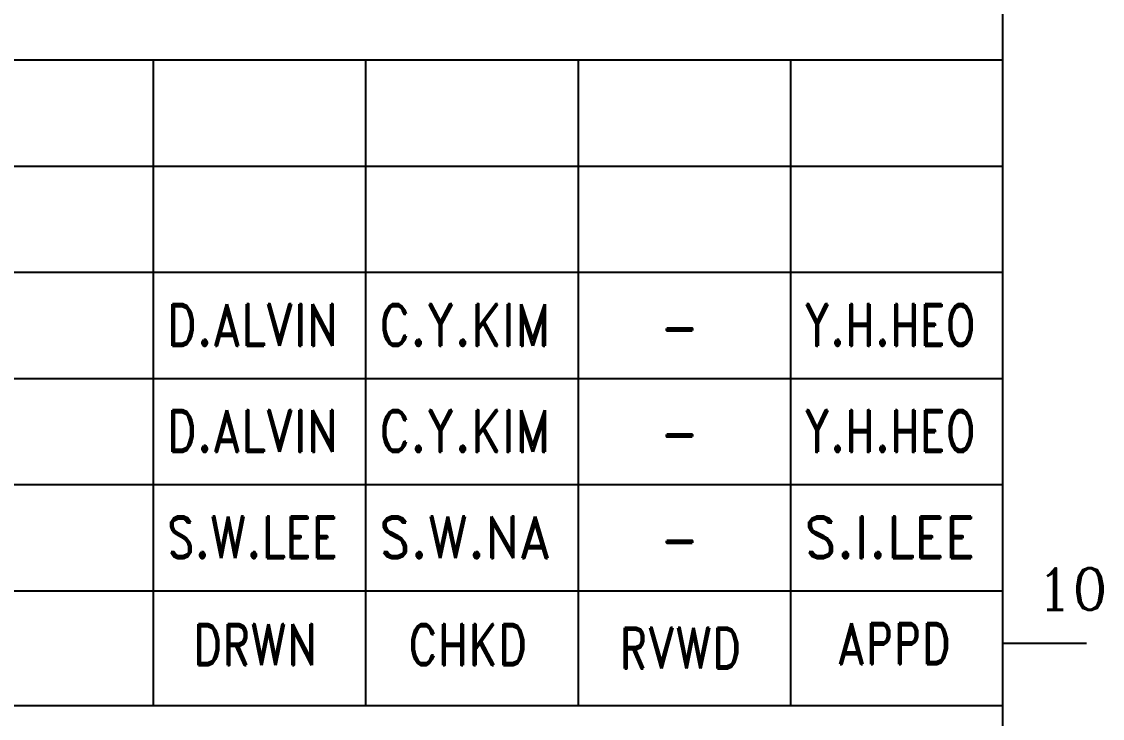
# Model space of a CAD drawing. Header units: millimetres. Extents: x 415966 to 487306, y -108951 to -17325.
# Drawn here: x 469408 to 470343, y -107272 to -106669 of the extents above; entities that cross this region are included whole.
import ezdxf
from ezdxf.enums import TextEntityAlignment as Align

# ---------------------------------------------------------------- set-up
doc = ezdxf.new("R2010")
doc.units = ezdxf.units.MM
doc.header["$LTSCALE"] = 2
doc.layers.add('TAN-TIT', color=30, linetype='Continuous')
doc.styles.add('COM', font='COMPLEX', dxfattribs={"height": 5})
doc.styles.add('KIM3', font='ROMAND.shx', dxfattribs={"width": 1.25, "height": 3})
doc.styles.add('RD6', font='ROMAND.shx', dxfattribs={"width": 0.83, "height": 6})

# ---------------------------------------------------------------- blocks, each defined once
blk = doc.blocks.new('A$C8e619059')
at = {"layer": 'TAN-TIT'}
blk.add_line((-18.379, 55.845), (-18.379, 0), dxfattribs=at)
blk = doc.blocks.new('BORDER')
at = {"layer": 'TAN-TIT'}
for p, q in [((23282.3, 352), (23282.3, 16468)), ((23282.3, 4498.7), (19323.7, 4498.7)), ((22179.6, 4498.7), (22179.6, 3381.8)), ((22547.2, 4498.7), (22547.2, 3381.8)), ((22914.8, 4498.7), (22914.8, 3381.8)), ((23282.3, 4314.9), (19323.7, 4314.9)), ((23282.3, 4131.1), (19323.7, 4131.1)), ((23282.3, 3947.3), (19323.7, 3947.3)), ((23282.3, 3763.5), (19323.7, 3763.5)), ((23282.3, 3579.7), (19323.7, 3579.7)), ((23282.3, 3489.4), (23426.6, 3489.4)), ((19323.7, 3381.8), (23282.3, 3381.8))]:
    blk.add_line(p, q, dxfattribs=at)
at = {"xscale": 20, "yscale": 20, "zscale": 20}
blk.add_blockref('A$C8e619059', (22179.6, 3381.8), dxfattribs=at)
at = {"layer": 'TAN-TIT', "style": 'COM'}
blk.add_text('10', height=72.1, dxfattribs=at).set_placement((23340, 3547.1))
at = {"layer": 'TAN-TIT', "style": 'RD6', "width": 0.8}
for s, p in [('DRWN', (21988.7, 3451.6)), ('CHKD', (22356.3, 3451.6)), ('RVWD', (22724.1, 3445.7)), ('APPD', (23094.1, 3453.5))]:
    blk.add_text(s, height=70.69, dxfattribs=at).set_placement(p, align=Align.CENTER)

msp = doc.modelspace()

# ---------------------------------------------------------------- block references
at = {"xscale": 0.5, "yscale": 0.5, "zscale": 0.5}
msp.add_blockref('BORDER', (458615.49, -108951.45), dxfattribs=at)

# ---------------------------------------------------------------- texts
at = {"style": 'KIM3'}
for s, width, p, p2 in [('D.ALVIN', 0.744197, (469533.38, -106949.21), (469681.58, -106949.21)), ('C.Y.KIM', 0.770775, (469717.18, -106949.21), (469865.38, -106949.21)), ('Y.H.HEO', 0.701844, (470084.76, -106949.21), (470232.96, -106949.21)), ('D.ALVIN', 0.744197, (469533.38, -107041.1), (469681.58, -107041.1)), ('C.Y.KIM', 0.770775, (469717.18, -107041.1), (469865.38, -107041.1)), ('Y.H.HEO', 0.701844, (470084.76, -107041.1), (470232.96, -107041.1)), ('S.W.LEE', 0.71939, (469533.38, -107133), (469681.58, -107133)), ('S.W.NA', 0.799323, (469717.18, -107133), (469865.38, -107133)), ('S.I.LEE', 0.838125, (470084.76, -107133), (470232.96, -107133))]:
    msp.add_text(s, height=36.052, dxfattribs=dict(at, width=width)).set_placement(p, p2, align=Align.FIT)
at = {"style": 'KIM3', "width": 0.83}
for p in [(469976.85, -106951.4), (469976.85, -107043.3), (469976.85, -107043.3), (469976.85, -107135.2)]:
    msp.add_text('-', height=36.05, dxfattribs=at).set_placement(p, align=Align.CENTER)

doc.saveas('drawing.dxf')
